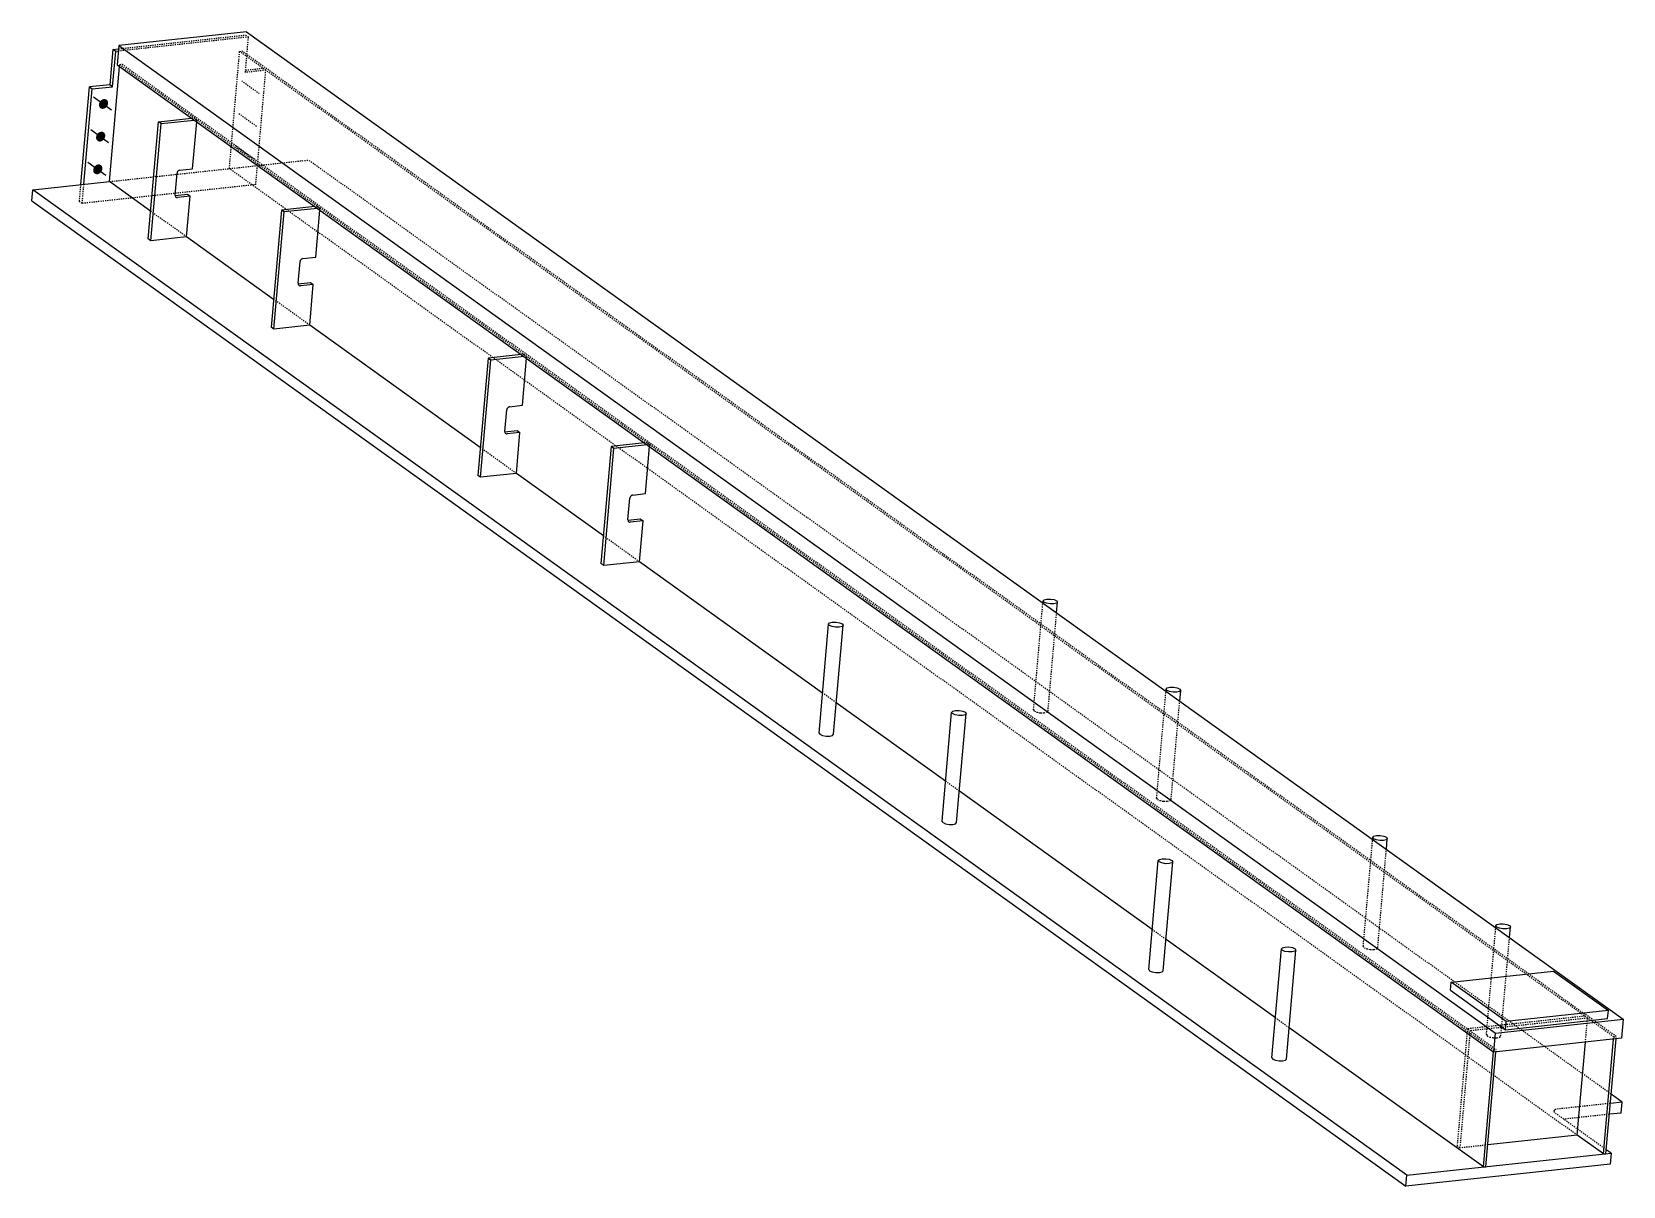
# Model space of a CAD drawing. Header units: millimetres. Extents: x 14 to 47470, y 10 to 2012.
# Drawn here: x 38389 to 41124, y 29 to 2012 of the extents above; entities that cross this region are included whole.
import ezdxf

# ---------------------------------------------------------------- set-up
doc = ezdxf.new("R2010")
doc.units = ezdxf.units.MM
doc.linetypes.add('DXK_LINE_DOT2', pattern=[3.9198, 1.9599, -1.9599])
doc.layers.add('STÅL', color=7, linetype='Continuous')

msp = doc.modelspace()

# ---------------------------------------------------------------- hatches: boundary and pattern name
at = {"layer": 'STÅL', "linetype": 'Continuous'}
for points in [[(38506.7, 1892.6), (38508, 1894.1), (38509.4, 1895.2), (38511, 1896.1), (38512.6, 1896.7), (38514.3, 1896.8), (38515.8, 1896.6), (38517.3, 1896.1), (38518.5, 1895.2), (38519.5, 1894), (38520.2, 1892.6), (38520.6, 1890.9), (38520.6, 1889.2), (38520.3, 1887.4), (38519.6, 1885.7), (38518.6, 1884.1), (38517.4, 1882.7), (38516, 1881.5), (38514.4, 1880.6), (38512.8, 1880.1), (38511.1, 1879.9), (38509.5, 1880.1), (38508.1, 1880.6), (38506.9, 1881.5), (38505.9, 1882.7), (38505.2, 1884.2), (38504.8, 1885.8), (38504.8, 1887.5), (38505.1, 1889.3), (38505.8, 1891)], [(38501.8, 1836.5), (38503, 1837.9), (38504.5, 1839.1), (38506, 1839.9), (38507.7, 1840.5), (38509.3, 1840.7), (38510.9, 1840.5), (38512.4, 1839.9), (38513.6, 1839), (38514.6, 1837.8), (38515.3, 1836.4), (38515.7, 1834.8), (38515.7, 1833), (38515.4, 1831.3), (38514.7, 1829.5), (38513.7, 1827.9), (38512.5, 1826.5), (38511.1, 1825.3), (38509.5, 1824.4), (38507.9, 1823.9), (38506.2, 1823.7), (38504.6, 1823.9), (38503.2, 1824.5), (38501.9, 1825.4), (38501, 1826.6), (38500.3, 1828), (38499.9, 1829.6), (38499.9, 1831.4), (38500.2, 1833.1), (38500.9, 1834.9)], [(38496.9, 1780.3), (38498.1, 1781.7), (38499.6, 1782.9), (38501.1, 1783.8), (38502.8, 1784.3), (38504.4, 1784.5), (38506, 1784.3), (38507.5, 1783.7), (38508.7, 1782.9), (38509.7, 1781.7), (38510.4, 1780.2), (38510.7, 1778.6), (38510.8, 1776.9), (38510.4, 1775.1), (38509.8, 1773.4), (38508.8, 1771.8), (38507.6, 1770.3), (38506.2, 1769.2), (38504.6, 1768.3), (38503, 1767.7), (38501.3, 1767.6), (38499.7, 1767.8), (38498.3, 1768.3), (38497, 1769.2), (38496, 1770.4), (38495.3, 1771.8), (38495, 1773.5), (38495, 1775.2), (38495.3, 1777), (38496, 1778.7)]]:
    msp.add_hatch(color=96, dxfattribs=at).paths.add_polyline_path(points)

# ---------------------------------------------------------------- linework, layer by layer
at = {"layer": 'STÅL', "color": 7, "linetype": 'DXK_LINE_DOT2'}
for p, q in [((38761.8, 2003.4), (38538, 1979.2)), ((38538.4, 1983.1), (38757.1, 2006.8)), ((38756.5, 1942.5), (38761.8, 2003.4)), ((38757.1, 2006.8), (38761.8, 2003.4)), ((38729, 1777.3), (38746.6, 1978.6)), ((38746.6, 1978.6), (38751, 1979)), ((41108, 285.3), (38746.6, 1978.6)), ((41112.4, 285.8), (38751, 1979)), ((38540.1, 1952.9), (38540.4, 1956.3)), ((38540.4, 1956.3), (38544.8, 1956.7)), ((38540.4, 1956.3), (40901.8, 263)), ((38544.8, 1956.7), (40906.2, 263.5)), ((38791.6, 1946.3), (38756.5, 1942.5)), ((38756.8, 1946.5), (38786.9, 1949.7)), ((38774.4, 1749.7), (38791.6, 1946.3)), ((38786.9, 1949.7), (38791.6, 1946.3)), ((38664, 1864), (38668.4, 1864.5)), ((38673.1, 1861.1), (38668.4, 1864.5)), ((38668.7, 1860.6), (38673.1, 1861.1)), ((38672.8, 1857.7), (38673.1, 1861.1)), ((38522.8, 1755), (38865, 1792)), ((41103.7, 186.7), (38865, 1792)), ((41045.5, 116.2), (38729, 1777.3)), ((38471.3, 1720.9), (38473.8, 1749.7)), ((38476, 1717.5), (38478.9, 1750.3)), ((38774.4, 1749.7), (38476, 1717.5)), ((38476, 1717.5), (38471.3, 1720.9)), ((38655.5, 1659.8), (38593.5, 1704.3)), ((38879.9, 1712.8), (38875.6, 1712.3)), ((38879.9, 1712.8), (38884.7, 1709.4)), ((38884.7, 1709.4), (38880.3, 1708.9)), ((38884.4, 1706), (38884.7, 1709.4)), ((38867.1, 1508.1), (38805.1, 1552.6)), ((39235.1, 1458.1), (39230.7, 1457.6)), ((39235.1, 1458.1), (39239.8, 1454.7)), ((39239.8, 1454.7), (39235.4, 1454.3)), ((39239.5, 1451.3), (39239.8, 1454.7)), ((39222.2, 1253.5), (39160.2, 1297.9)), ((39446.7, 1306.4), (39442.3, 1305.9)), ((39446.7, 1306.4), (39451.4, 1303)), ((39451.4, 1303), (39447, 1302.5)), ((39451.1, 1299.6), (39451.4, 1303)), ((39433.8, 1101.7), (39371.8, 1146.2)), ((40111, 847.3), (40127, 1030.8)), ((40135.9, 845.2), (40150.7, 1013.9)), ((39772, 859.2), (39748.4, 876.2)), ((40322.6, 695.6), (40338.6, 879.1)), ((40347.5, 693.4), (40362.2, 862.1)), ((40111, 847.3), (40112.5, 845)), ((40112.5, 845), (40117, 843.1)), ((40117, 843.1), (40123.1, 842)), ((40123.1, 842), (40129.4, 842)), ((40129.4, 842), (40134.1, 843.2)), ((40134.1, 843.2), (40135.9, 845.2)), ((39983.6, 707.5), (39960, 724.5)), ((40322.6, 695.6), (40324.1, 693.3)), ((40324.1, 693.3), (40328.5, 691.3)), ((40328.5, 691.3), (40334.7, 690.2)), ((40334.7, 690.2), (40341, 690.3)), ((40341, 690.3), (40345.7, 691.5)), ((40345.7, 691.5), (40347.5, 693.4)), ((40677.7, 440.9), (40693.8, 624.4)), ((40702.6, 438.8), (40717.4, 607.5)), ((40338.7, 452.9), (40315.1, 469.8)), ((40889.3, 289.2), (40905.4, 472.7)), ((40677.7, 440.9), (40679.2, 438.6)), ((40679.2, 438.6), (40683.7, 436.7)), ((40700.8, 436.8), (40702.6, 438.8)), ((40914.2, 287.1), (40929, 455.8)), ((40683.7, 436.7), (40689.9, 435.6)), ((40689.9, 435.6), (40696.2, 435.6)), ((40696.2, 435.6), (40700.8, 436.8)), ((40550.3, 301.1), (40526.7, 318.1)), ((41058.4, 320.9), (40856.6, 299.1)), ((41063.2, 317.5), (40861.3, 295.7)), ((41059.5, 276.2), (41063.2, 317.5)), ((40856.6, 299.1), (40839, 97.8)), ((40861.3, 295.7), (40843.7, 94.4)), ((40889.3, 289.2), (40890.8, 286.9)), ((40890.8, 286.9), (40895.3, 285)), ((40895.3, 285), (40901.5, 283.9)), ((40901.5, 283.9), (40907.7, 283.9)), ((40907.7, 283.9), (40912.4, 285.1)), ((40912.4, 285.1), (40914.2, 287.1)), ((41107.7, 281.4), (41108, 285.3)), ((41108, 285.3), (41112.4, 285.8)), ((41112.1, 281.9), (41112.4, 285.8)), ((40901.5, 259.6), (40901.8, 263)), ((40901.8, 263), (40906.2, 263.5)), ((40905.8, 259.6), (40906.2, 263.5)), ((41102.4, 171.1), (41012.8, 161.4)), ((41005.6, 158.9), (41005.1, 156.9)), ((41005.1, 156.9), (41006.8, 154.9)), ((41008.3, 160.5), (41005.6, 158.9)), ((41095.4, 91.3), (41006.8, 154.9)), ((41012.8, 161.4), (41008.3, 160.5)), ((41100.7, 152.4), (41022.2, 143.9)), ((40843.7, 94.4), (40839, 97.8)), ((40891.8, 99.6), (40843.7, 94.4))]:
    msp.add_line(p, q, dxfattribs=at)
at = {"layer": 'STÅL', "color": 2, "linetype": 'Continuous'}
for p, q in [((38758.3, 2012.3), (38538.8, 1988.6)), ((38758.3, 2012.3), (41124.4, 315.6)), ((38528.9, 1982.1), (38523.6, 1921.3)), ((38528.3, 1917.9), (38533.6, 1978.7)), ((38528.9, 1982.1), (38538.4, 1983.1)), ((38533.6, 1978.7), (38528.9, 1982.1)), ((38538, 1979.2), (38533.6, 1978.7)), ((38538.8, 1988.6), (38536, 1955.8)), ((38538.8, 1988.6), (40905, 291.9)), ((38522.8, 1755), (38540.1, 1952.9)), ((38536, 1955.8), (40902.1, 259.2)), ((38473.8, 1749.7), (38488.5, 1917.5)), ((38523.6, 1921.3), (38488.5, 1917.5)), ((38488.5, 1917.5), (38493.2, 1914.1)), ((38493.2, 1914.1), (38528.3, 1917.9)), ((38528.3, 1917.9), (38523.6, 1921.3)), ((38478.9, 1750.3), (38493.2, 1914.1)), ((38606.9, 1857.8), (38664, 1864)), ((38611.6, 1854.5), (38668.7, 1860.6)), ((38589.3, 1656.6), (38606.9, 1857.8)), ((38594, 1653.2), (38611.6, 1854.5)), ((38611.6, 1854.5), (38606.9, 1857.8)), ((38665.7, 1776.9), (38672.8, 1857.7)), ((38391.1, 1740.8), (38522.8, 1755)), ((38593.5, 1704.3), (38522.8, 1755)), ((38635.7, 1731.9), (38639, 1769.3)), ((38639.3, 1770.8), (38639, 1769.3)), ((38640.1, 1772.2), (38639.3, 1770.8)), ((38641.1, 1773.3), (38640.1, 1772.2)), ((38642.4, 1774.1), (38641.1, 1773.3)), ((38643.8, 1774.5), (38642.4, 1774.1)), ((38643.8, 1774.5), (38665.7, 1776.9)), ((38389.5, 1722), (38391.1, 1740.8)), ((40752.5, 47.5), (38391.1, 1740.8)), ((38635.7, 1731.1), (38656.9, 1733.4)), ((38635.7, 1731.9), (38635.8, 1730.5)), ((38635.8, 1730.5), (38636.3, 1729.2)), ((38636.3, 1729.2), (38637.2, 1728.3)), ((38637.2, 1728.3), (38638.3, 1727.8)), ((38638.3, 1727.8), (38639.7, 1727.7)), ((38661.6, 1730), (38639.7, 1727.7)), ((38655.5, 1659.8), (38661.6, 1730)), ((38656.9, 1733.4), (38661.6, 1730)), ((38389.5, 1722), (40750.9, 28.8)), ((38818.5, 1706.1), (38800.9, 1504.9)), ((38805.6, 1501.5), (38823.2, 1702.7)), ((38875.6, 1712.3), (38818.5, 1706.1)), ((38823.2, 1702.7), (38818.5, 1706.1)), ((38880.3, 1708.9), (38823.2, 1702.7)), ((38877.3, 1625.1), (38884.4, 1706)), ((38594, 1653.2), (38589.3, 1656.6)), ((38655.5, 1659.8), (38594, 1653.2)), ((38805.1, 1552.6), (38655.5, 1659.8)), ((38847.3, 1580.2), (38850.6, 1617.6)), ((38850.9, 1619.1), (38850.6, 1617.6)), ((38851.6, 1620.5), (38850.9, 1619.1)), ((38852.7, 1621.6), (38851.6, 1620.5)), ((38854, 1622.4), (38852.7, 1621.6)), ((38855.4, 1622.8), (38854, 1622.4)), ((38855.4, 1622.8), (38877.3, 1625.1)), ((38847.3, 1579.4), (38868.5, 1581.7)), ((38847.3, 1580.2), (38847.4, 1578.7)), ((38847.4, 1578.7), (38847.9, 1577.5)), ((38847.9, 1577.5), (38848.8, 1576.6)), ((38848.8, 1576.6), (38849.9, 1576)), ((38849.9, 1576), (38851.3, 1576)), ((38873.2, 1578.3), (38851.3, 1576)), ((38867.1, 1508.1), (38873.2, 1578.3)), ((38868.5, 1581.7), (38873.2, 1578.3)), ((38805.6, 1501.5), (38800.9, 1504.9)), ((38867.1, 1508.1), (38805.6, 1501.5)), ((39160.2, 1297.9), (38867.1, 1508.1)), ((39173.7, 1451.5), (39156.1, 1250.2)), ((39230.7, 1457.6), (39173.7, 1451.5)), ((39178.4, 1448.1), (39173.7, 1451.5)), ((39235.4, 1454.3), (39178.4, 1448.1)), ((39232.5, 1370.5), (39239.5, 1451.3)), ((39160.8, 1246.8), (39178.4, 1448.1)), ((39209.1, 1367.7), (39207.9, 1366.9)), ((39210.5, 1368.1), (39209.1, 1367.7)), ((39210.5, 1368.1), (39232.5, 1370.5)), ((39202.4, 1325.5), (39205.7, 1362.9)), ((39206.1, 1364.4), (39205.7, 1362.9)), ((39206.8, 1365.8), (39206.1, 1364.4)), ((39207.9, 1366.9), (39206.8, 1365.8)), ((39202.4, 1325.5), (39202.5, 1324.1)), ((39202.5, 1324.8), (39223.6, 1327.1)), ((39202.5, 1324.1), (39203, 1322.8)), ((39203, 1322.8), (39203.9, 1321.9)), ((39203.9, 1321.9), (39205.1, 1321.4)), ((39205.1, 1321.4), (39206.4, 1321.3)), ((39228.4, 1323.7), (39206.4, 1321.3)), ((39222.2, 1253.5), (39228.4, 1323.7)), ((39223.6, 1327.1), (39228.4, 1323.7)), ((39385.2, 1299.8), (39367.6, 1098.5)), ((39372.4, 1095.1), (39390, 1296.4)), ((39442.3, 1305.9), (39385.2, 1299.8)), ((39390, 1296.4), (39385.2, 1299.8)), ((39447, 1302.5), (39390, 1296.4)), ((39444, 1218.8), (39451.1, 1299.6)), ((39160.8, 1246.8), (39156.1, 1250.2)), ((39222.2, 1253.5), (39160.8, 1246.8)), ((39371.8, 1146.2), (39222.2, 1253.5)), ((39414, 1173.8), (39417.3, 1211.2)), ((39417.6, 1212.7), (39417.3, 1211.2)), ((39418.4, 1214.1), (39417.6, 1212.7)), ((39419.4, 1215.2), (39418.4, 1214.1)), ((39420.7, 1216), (39419.4, 1215.2)), ((39422.1, 1216.4), (39420.7, 1216)), ((39422.1, 1216.4), (39444, 1218.8)), ((39414, 1173.8), (39414.1, 1172.4)), ((39414.1, 1173.1), (39435.2, 1175.3)), ((39414.1, 1172.4), (39414.6, 1171.1)), ((39414.6, 1171.1), (39415.5, 1170.2)), ((39415.5, 1170.2), (39416.7, 1169.7)), ((39416.7, 1169.7), (39418, 1169.6)), ((39439.9, 1172), (39418, 1169.6)), ((39433.8, 1101.7), (39439.9, 1172)), ((39435.2, 1175.3), (39439.9, 1172)), ((39372.4, 1095.1), (39367.6, 1098.5)), ((39433.8, 1101.7), (39372.4, 1095.1)), ((39748.4, 876.2), (39433.8, 1101.7)), ((40127, 1030.8), (40127.4, 1034.5)), ((40127.4, 1034.5), (40129.2, 1036.5)), ((40128.9, 1032.2), (40127.4, 1034.5)), ((40133.3, 1030.3), (40128.9, 1032.2)), ((40129.2, 1036.5), (40133.8, 1037.7)), ((40139.5, 1029.2), (40133.3, 1030.3)), ((40133.8, 1037.7), (40140.1, 1037.7)), ((40145.8, 1029.2), (40139.5, 1029.2)), ((40140.1, 1037.7), (40146.3, 1036.6)), ((40150.5, 1030.4), (40145.8, 1029.2)), ((40146.3, 1036.6), (40150.7, 1034.7)), ((40152.3, 1032.4), (40150.5, 1030.4)), ((40150.7, 1034.7), (40152.3, 1032.4)), ((40150.7, 1013.9), (40152.3, 1032.4)), ((39742.4, 807.4), (39758.8, 994.7)), ((39758.8, 994.7), (39760.6, 996.6)), ((39760.3, 992.4), (39758.8, 994.7)), ((39764.7, 990.4), (39760.3, 992.4)), ((39760.6, 996.6), (39765.2, 997.8)), ((39770.9, 989.3), (39764.7, 990.4)), ((39765.2, 997.8), (39771.5, 997.9)), ((39767.3, 805.3), (39783.7, 992.5)), ((39777.2, 989.4), (39770.9, 989.3)), ((39771.5, 997.9), (39777.7, 996.8)), ((39781.9, 990.5), (39777.2, 989.4)), ((39777.7, 996.8), (39782.1, 994.8)), ((39783.7, 992.5), (39781.9, 990.5)), ((39782.1, 994.8), (39783.7, 992.5)), ((40338.6, 879.1), (40338.9, 882.8)), ((40338.9, 882.8), (40340.8, 884.8)), ((40340.5, 880.5), (40338.9, 882.8)), ((40344.9, 878.6), (40340.5, 880.5)), ((40340.8, 884.8), (40345.4, 886)), ((40351.1, 877.5), (40344.9, 878.6)), ((40345.4, 886), (40351.7, 886)), ((40357.4, 877.5), (40351.1, 877.5)), ((40351.7, 886), (40357.9, 884.9)), ((40362, 878.7), (40357.4, 877.5)), ((40357.9, 884.9), (40362.3, 882.9)), ((40363.9, 880.7), (40362, 878.7)), ((40362.2, 862.1), (40363.9, 880.7)), ((40362.3, 882.9), (40363.9, 880.7)), ((39960, 724.5), (39772, 859.2)), ((39954, 655.7), (39970.3, 842.9)), ((39970.3, 842.9), (39972.2, 844.9)), ((39971.9, 840.7), (39970.3, 842.9)), ((39976.3, 838.7), (39971.9, 840.7)), ((39972.2, 844.9), (39976.8, 846.1)), ((39982.5, 837.6), (39976.3, 838.7)), ((39976.8, 846.1), (39983.1, 846.1)), ((39978.9, 653.6), (39995.3, 840.8)), ((39988.8, 837.7), (39982.5, 837.6)), ((39983.1, 846.1), (39989.3, 845)), ((39993.4, 838.8), (39988.8, 837.7)), ((39989.3, 845), (39993.7, 843.1)), ((39995.3, 840.8), (39993.4, 838.8)), ((39993.7, 843.1), (39995.3, 840.8)), ((39742.4, 807.4), (39743.9, 805.2)), ((39743.9, 805.2), (39748.4, 803.2)), ((39748.4, 803.2), (39754.5, 802.1)), ((39754.5, 802.1), (39760.8, 802.1)), ((39760.8, 802.1), (39765.5, 803.3)), ((39765.5, 803.3), (39767.3, 805.3)), ((40315.1, 469.8), (39983.6, 707.5)), ((39955.5, 653.4), (39954, 655.7)), ((39955.5, 653.4), (39959.9, 651.5)), ((39959.9, 651.5), (39966.1, 650.4)), ((39966.1, 650.4), (39972.4, 650.4)), ((39972.4, 650.4), (39977.1, 651.6)), ((39977.1, 651.6), (39978.9, 653.6)), ((40694.1, 628.1), (40695.9, 630.1)), ((40695.9, 630.1), (40700.6, 631.3)), ((40700.6, 631.3), (40706.8, 631.3)), ((40706.8, 631.3), (40713, 630.2)), ((40713, 630.2), (40717.5, 628.3)), ((40693.8, 624.4), (40694.1, 628.1)), ((40695.6, 625.9), (40694.1, 628.1)), ((40700.1, 623.9), (40695.6, 625.9)), ((40706.3, 622.8), (40700.1, 623.9)), ((40712.5, 622.8), (40706.3, 622.8)), ((40717.2, 624), (40712.5, 622.8)), ((40719, 626), (40717.2, 624)), ((40717.4, 607.5), (40719, 626)), ((40717.5, 628.3), (40719, 626)), ((40309.1, 401.1), (40325.5, 588.3)), ((40325.5, 588.3), (40327.3, 590.3)), ((40327, 586), (40325.5, 588.3)), ((40331.5, 584.1), (40327, 586)), ((40327.3, 590.3), (40332, 591.4)), ((40337.7, 582.9), (40331.5, 584.1)), ((40332, 591.4), (40338.2, 591.5)), ((40334, 398.9), (40350.4, 586.2)), ((40343.9, 583), (40337.7, 582.9)), ((40338.2, 591.5), (40344.4, 590.4)), ((40348.6, 584.2), (40343.9, 583)), ((40344.4, 590.4), (40348.9, 588.4)), ((40350.4, 586.2), (40348.6, 584.2)), ((40348.9, 588.4), (40350.4, 586.2)), ((40905.4, 472.7), (40905.7, 476.4)), ((40905.7, 476.4), (40907.5, 478.4)), ((40907.2, 474.1), (40905.7, 476.4)), ((40911.7, 472.2), (40907.2, 474.1)), ((40907.5, 478.4), (40912.2, 479.6)), ((40917.8, 471.1), (40911.7, 472.2)), ((40912.2, 479.6), (40918.4, 479.6)), ((40924.1, 471.1), (40917.8, 471.1)), ((40918.4, 479.6), (40924.6, 478.5)), ((40928.8, 472.3), (40924.1, 471.1)), ((40924.6, 478.5), (40929.1, 476.6)), ((40930.6, 474.3), (40928.8, 472.3)), ((40929, 455.8), (40930.6, 474.3)), ((40929.1, 476.6), (40930.6, 474.3)), ((40526.7, 318.1), (40338.7, 452.9)), ((40537.1, 436.6), (40538.9, 438.6)), ((40538.9, 438.6), (40543.6, 439.7)), ((40543.6, 439.7), (40549.8, 439.8)), ((40549.8, 439.8), (40556, 438.7)), ((40556, 438.7), (40560.5, 436.7)), ((40520.7, 249.3), (40537.1, 436.6)), ((40538.6, 434.3), (40537.1, 436.6)), ((40543.1, 432.3), (40538.6, 434.3)), ((40549.2, 431.2), (40543.1, 432.3)), ((40545.6, 247.2), (40562, 434.4)), ((40555.5, 431.3), (40549.2, 431.2)), ((40560.2, 432.4), (40555.5, 431.3)), ((40562, 434.4), (40560.2, 432.4)), ((40560.5, 436.7), (40562, 434.4)), ((40309.1, 401.1), (40310.6, 398.8)), ((40310.6, 398.8), (40315.1, 396.8)), ((40315.1, 396.8), (40321.3, 395.7)), ((40321.3, 395.7), (40327.5, 395.8)), ((40327.5, 395.8), (40332.2, 396.9)), ((40332.2, 396.9), (40334, 398.9)), ((40829, 379.5), (41004.5, 398.4)), ((41004.5, 398.4), (41099, 330.7)), ((40827.7, 365.4), (40829, 379.5)), ((40827.7, 365.4), (40922.2, 297.7)), ((40923.4, 311.7), (40829, 379.5)), ((41099, 330.7), (40923.4, 311.7)), ((41097.7, 316.7), (41099, 330.7)), ((40884.2, 61.8), (40550.3, 301.1)), ((40905, 291.9), (41124.4, 315.6)), ((40922.2, 297.7), (41097.7, 316.7)), ((40922.2, 297.7), (40923.4, 311.7)), ((41124.4, 315.6), (41121.5, 282.9)), ((40902.1, 259.2), (40905, 291.9)), ((41121.5, 282.9), (40902.1, 259.2)), ((41045.5, 116.2), (41059.5, 276.2)), ((41090.4, 84.1), (41107.7, 281.4)), ((41094.8, 84.5), (41112.1, 281.9)), ((40520.7, 249.3), (40522.2, 247.1)), ((40522.2, 247.1), (40526.7, 245.1)), ((40543.8, 245.2), (40545.6, 247.2)), ((40884.2, 61.8), (40901.5, 259.6)), ((40888.6, 62.2), (40905.8, 259.6)), ((40526.7, 245.1), (40532.9, 244)), ((40532.9, 244), (40539.1, 244.1)), ((40539.1, 244.1), (40543.8, 245.2)), ((41122.5, 173.3), (41102.4, 171.1)), ((41122.5, 173.3), (41103.7, 186.7)), ((41120.9, 154.5), (41122.5, 173.3)), ((41120.9, 154.5), (41100.7, 152.4)), ((41045.5, 116.2), (40891.8, 99.6)), ((41090.4, 84.1), (41045.5, 116.2)), ((40752.5, 47.5), (41103.6, 85.5)), ((41090.4, 84.1), (41094.8, 84.5)), ((41103.6, 85.5), (41095.4, 91.3)), ((41103.6, 85.5), (41101.9, 66.8)), ((41101.9, 66.8), (40750.9, 28.8)), ((40884.2, 61.8), (40888.6, 62.2)), ((40750.9, 28.8), (40752.5, 47.5))]:
    msp.add_line(p, q, dxfattribs=at)
at = {"layer": 'STÅL', "color": 96, "linetype": 'DXK_LINE_DOT2'}
for p, q in [((38750.2, 1928.1), (38780.9, 1906.1)), ((38745.3, 1871.9), (38776, 1849.9)), ((38740.4, 1815.7), (38771.1, 1793.7))]:
    msp.add_line(p, q, dxfattribs=at)
at = {"layer": 'STÅL', "color": 96, "linetype": 'Continuous'}
for p, q in [((38495.7, 1900.6), (38526.4, 1878.5)), ((38490.8, 1844.4), (38521.5, 1822.4)), ((38485.9, 1788.2), (38516.6, 1766.2))]:
    msp.add_line(p, q, dxfattribs=at)

doc.saveas('drawing.dxf')
